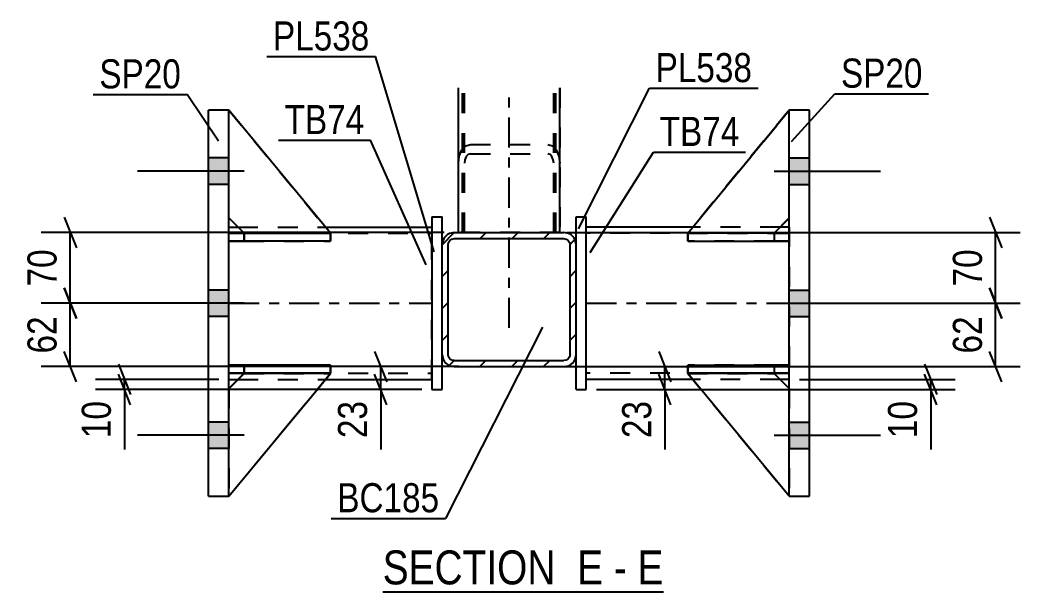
# Model space of a CAD drawing. Header units: millimetres. Extents: x 0 to 1779, y 0 to 560.
# Drawn here: x 1231.9 to 1330.4, y 65 to 121.4 of the extents above; entities that cross this region are included whole.
import ezdxf

# ---------------------------------------------------------------- set-up
doc = ezdxf.new("R2010")
doc.units = ezdxf.units.MM
doc.linetypes.add('DXK_LINE_DOT2', pattern=[3.9198, 1.9599, -1.9599])
doc.linetypes.add('DXK_LINE_DOT3', pattern=[5.9187, 2.979, -0.9799, 0.9799, -0.9799])
doc.styles.add('Arial Narrow', font='ARIALN.TTF', dxfattribs={"height": 0.2})

# ---------------------------------------------------------------- blocks, each defined once
blk = doc.blocks.new('Unknown-814185208-18 - 1252')
at = {"color": 6, "linetype": 'Continuous'}
blk.add_line((1267.625, 65.047), (1295.272, 65.047), dxfattribs=at)
at = {"color": 0, "linetype": 'Continuous'}
for points in [[(1285.733, 65.797), (1285.733, 69.297), (1267.625, 69.297), (1267.625, 65.797)], [(1289.34, 65.797), (1289.34, 69.297), (1286.783, 69.297), (1286.783, 65.797)], [(1291.665, 65.797), (1291.665, 69.297), (1290.39, 69.297), (1290.39, 65.797)], [(1295.272, 65.797), (1295.272, 69.297), (1292.715, 69.297), (1292.715, 65.797)]]:
    blk.add_wipeout(points, dxfattribs=at)
at = {"color": 7, "linetype": 'Continuous', "style": 'Arial Narrow'}
for s, height, p in [('SECTION ', 3.3405, (1267.625, 65.797)), ('E', 3.34, (1286.783, 65.797)), ('E', 3.34, (1292.715, 65.797)), ('-', 3.34, (1290.39, 65.797))]:
    blk.add_text(s, height=height, dxfattribs=at).set_placement(p)
blk = doc.blocks.new('Part-814185208-1397 - 1252')
at = {"color": 2, "linetype": 'Continuous'}
for p, q in [((1252.474, 86.581), (1252.474, 87.381)), ((1262.474, 87.381), (1252.474, 87.381)), ((1262.474, 86.581), (1262.474, 87.381)), ((1262.474, 86.581), (1252.474, 86.581)), ((1252.474, 86.581), (1252.474, 86.581))]:
    blk.add_line(p, q, dxfattribs=at)
at = {"color": 7, "linetype": 'DXK_LINE_DOT2'}
for p, q in [((1253.974, 87.381), (1252.474, 87.381)), ((1253.974, 86.581), (1253.974, 87.381)), ((1262.474, 87.381), (1253.974, 87.381)), ((1252.474, 86.581), (1253.974, 86.581)), ((1253.974, 86.581), (1262.474, 86.581))]:
    blk.add_line(p, q, dxfattribs=at)
blk = doc.blocks.new('Part-814185208-1333 - 1252')
at = {"linetype": 'Continuous'}
h = blk.add_hatch(dxfattribs=at)
h.set_pattern_fill('', scale=0.7, style=0, pattern_type=0)
h.set_pattern_definition([(45, (1274.6746, 100.4395), (-1.57154, 1.57154), [])])
h.paths.add_polyline_path([(1285.475, 100.439), (1274.675, 100.439), (1274.215, 100.348), (1273.826, 100.088), (1273.566, 99.699), (1273.475, 99.239), (1273.475, 88.439), (1273.566, 87.98), (1273.826, 87.591), (1274.215, 87.331), (1274.675, 87.239), (1285.475, 87.239), (1285.934, 87.331), (1286.323, 87.591), (1286.583, 87.98), (1286.675, 88.439), (1286.675, 99.239), (1286.583, 99.699), (1286.323, 100.088), (1285.934, 100.348)])
h.paths.add_polyline_path([(1286.029, 99.469), (1286.075, 99.239), (1286.075, 88.439), (1286.029, 88.21), (1285.899, 88.015), (1285.704, 87.885), (1285.475, 87.839), (1274.675, 87.839), (1274.445, 87.885), (1274.25, 88.015), (1274.12, 88.21), (1274.075, 88.439), (1274.075, 99.239), (1274.12, 99.469), (1274.25, 99.664), (1274.445, 99.794), (1274.675, 99.839), (1285.475, 99.839), (1285.704, 99.794), (1285.899, 99.664)])
at = {"color": 2, "linetype": 'Continuous'}
for p, q in [((1273.566, 99.699), (1273.475, 99.239)), ((1274.12, 99.469), (1274.25, 99.664)), ((1274.675, 100.439), (1274.215, 100.348)), ((1274.25, 99.664), (1274.445, 99.794)), ((1274.445, 99.794), (1274.675, 99.839)), ((1274.675, 100.439), (1274.675, 100.439)), ((1274.675, 100.439), (1285.475, 100.439)), ((1274.675, 99.839), (1274.675, 99.839)), ((1274.675, 99.839), (1285.475, 99.839)), ((1285.475, 100.439), (1285.475, 100.439)), ((1285.934, 100.348), (1285.475, 100.439)), ((1285.475, 99.839), (1285.475, 99.839)), ((1285.475, 99.839), (1285.704, 99.794)), ((1285.704, 99.794), (1285.899, 99.664)), ((1285.899, 99.664), (1286.029, 99.469)), ((1286.675, 99.239), (1286.583, 99.699)), ((1273.475, 99.239), (1273.475, 99.239)), ((1273.475, 88.439), (1273.475, 99.239)), ((1274.075, 99.239), (1274.12, 99.469)), ((1274.075, 99.239), (1274.075, 99.239)), ((1274.075, 88.439), (1274.075, 99.239)), ((1286.029, 99.469), (1286.075, 99.239)), ((1286.075, 99.239), (1286.075, 99.239)), ((1286.075, 88.439), (1286.075, 99.239)), ((1286.675, 99.239), (1286.675, 99.239)), ((1286.675, 88.439), (1286.675, 99.239)), ((1273.475, 88.439), (1273.475, 88.439)), ((1273.475, 88.439), (1273.566, 87.98)), ((1274.075, 88.439), (1274.075, 88.439)), ((1274.12, 88.21), (1274.075, 88.439)), ((1274.25, 88.015), (1274.12, 88.21)), ((1274.445, 87.885), (1274.25, 88.015)), ((1274.675, 87.839), (1274.445, 87.885)), ((1274.675, 87.839), (1274.675, 87.839)), ((1274.675, 87.839), (1285.475, 87.839)), ((1285.704, 87.885), (1285.475, 87.839)), ((1285.475, 87.839), (1285.475, 87.839)), ((1285.899, 88.015), (1285.704, 87.885)), ((1286.029, 88.21), (1285.899, 88.015)), ((1286.075, 88.439), (1286.029, 88.21)), ((1286.075, 88.439), (1286.075, 88.439)), ((1286.583, 87.98), (1286.675, 88.439)), ((1286.675, 88.439), (1286.675, 88.439)), ((1274.215, 87.331), (1274.675, 87.239)), ((1274.675, 87.239), (1274.675, 87.239)), ((1274.675, 87.239), (1285.475, 87.239)), ((1285.475, 87.239), (1285.934, 87.331)), ((1285.475, 87.239), (1285.475, 87.239))]:
    blk.add_line(p, q, dxfattribs=at)
at = {"color": 7, "linetype": 'DXK_LINE_DOT3'}
blk.add_line((1280.075, 93.839), (1280.075, 93.839), dxfattribs=at)
at = {"color": 2, "linetype": 'Continuous'}
for centre, start, end in [((1274.675, 99.239), 112.5, 157.5), ((1285.475, 99.239), 22.5, 67.5), ((1274.675, 88.439), 202.5, 247.5), ((1285.475, 88.439), 292.5, 337.5)]:
    blk.add_arc(centre, 1.2, start, end, dxfattribs=at)
blk = doc.blocks.new('Part-814185208-1255 - 1252')
at = {"color": 7, "linetype": 'DXK_LINE_DOT2'}
for p, q in [((1297.675, 87.381), (1306.175, 87.381)), ((1297.675, 86.581), (1297.675, 87.381)), ((1297.675, 87.381), (1303.25, 87.381)), ((1306.175, 87.381), (1307.675, 87.381)), ((1306.175, 87.381), (1306.175, 86.581)), ((1307.675, 86.581), (1307.675, 87.381)), ((1307.675, 87.381), (1307.675, 87.381)), ((1306.175, 86.581), (1297.675, 86.581)), ((1297.675, 86.581), (1303.25, 86.581)), ((1307.675, 86.581), (1306.175, 86.581)), ((1307.675, 86.581), (1307.675, 86.581))]:
    blk.add_line(p, q, dxfattribs=at)
blk = doc.blocks.new('Part-814185208-1399 - 1252')
at = {"color": 7, "linetype": 'DXK_LINE_DOT2'}
for p, q in [((1252.474, 87.381), (1252.474, 87.381)), ((1252.474, 86.581), (1252.474, 87.381)), ((1252.474, 87.381), (1253.974, 87.381)), ((1253.974, 87.381), (1262.474, 87.381)), ((1253.974, 87.381), (1253.974, 86.581)), ((1262.474, 87.381), (1256.899, 87.381)), ((1262.474, 87.381), (1262.474, 86.581)), ((1253.974, 86.581), (1252.474, 86.581)), ((1252.474, 86.581), (1252.474, 86.581)), ((1262.474, 86.581), (1253.974, 86.581)), ((1262.474, 86.581), (1256.899, 86.581))]:
    blk.add_line(p, q, dxfattribs=at)
blk = doc.blocks.new('Part-814185208-1256 - 1252')
at = {"color": 7, "linetype": 'DXK_LINE_DOT2'}
for p, q in [((1307.675, 112.481), (1297.675, 100.371)), ((1297.675, 100.371), (1307.675, 112.481)), ((1307.675, 101.871), (1307.675, 112.481)), ((1306.175, 100.371), (1307.675, 101.871)), ((1306.175, 100.371), (1307.675, 101.871)), ((1297.675, 100.371), (1306.175, 100.371)), ((1297.675, 100.371), (1297.675, 100.371)), ((1306.175, 100.371), (1297.675, 100.371)), ((1306.175, 100.371), (1306.175, 100.371))]:
    blk.add_line(p, q, dxfattribs=at)
blk = doc.blocks.new('Bolt-814185208-1442 - 1252')
at = {"linetype": 'Continuous'}
for points in [[(1252.475, 105.179), (1252.475, 107.779), (1250.475, 107.779), (1250.475, 105.179)], [(1252.475, 105.179), (1252.475, 107.779), (1250.475, 107.779), (1250.475, 105.179)], [(1252.475, 105.179), (1252.475, 107.779), (1250.475, 107.779), (1250.475, 105.179)], [(1252.475, 92.179), (1252.475, 94.779), (1250.475, 94.779), (1250.475, 92.179)], [(1252.475, 92.179), (1252.475, 94.779), (1250.475, 94.779), (1250.475, 92.179)], [(1252.475, 79.179), (1252.475, 81.779), (1250.475, 81.779), (1250.475, 79.179)], [(1252.475, 79.179), (1252.475, 81.779), (1250.475, 81.779), (1250.475, 79.179)], [(1252.475, 79.179), (1252.475, 81.779), (1250.475, 81.779), (1250.475, 79.179)]]:
    blk.add_hatch(color=1, dxfattribs=at).paths.add_polyline_path(points)
at = {"color": 1, "linetype": 'Continuous'}
for p, q in [((1252.475, 107.779), (1250.475, 107.779)), ((1252.475, 107.779), (1250.475, 107.779)), ((1252.475, 107.779), (1250.475, 107.779)), ((1253.975, 106.479), (1243.475, 106.479)), ((1253.975, 106.479), (1243.475, 106.479)), ((1253.975, 106.479), (1243.475, 106.479)), ((1252.475, 105.179), (1250.475, 105.179)), ((1252.475, 105.179), (1250.475, 105.179)), ((1252.475, 105.179), (1250.475, 105.179)), ((1252.475, 94.779), (1250.475, 94.779)), ((1252.475, 94.779), (1250.475, 94.779)), ((1253.975, 93.479), (1243.475, 93.479)), ((1253.975, 93.479), (1243.475, 93.479)), ((1252.475, 92.179), (1250.475, 92.179)), ((1252.475, 92.179), (1250.475, 92.179)), ((1252.475, 81.779), (1250.475, 81.779)), ((1252.475, 81.779), (1250.475, 81.779)), ((1252.475, 81.779), (1250.475, 81.779)), ((1253.975, 80.479), (1243.475, 80.479)), ((1253.975, 80.479), (1243.475, 80.479)), ((1253.975, 80.479), (1243.475, 80.479)), ((1252.475, 79.179), (1250.475, 79.179)), ((1252.475, 79.179), (1250.475, 79.179)), ((1252.475, 79.179), (1250.475, 79.179))]:
    blk.add_line(p, q, dxfattribs=at)
blk = doc.blocks.new('Part-814185208-1378 - 1252')
at = {"color": 2, "linetype": 'Continuous'}
for p, q in [((1250.475, 74.479), (1250.475, 112.479)), ((1252.475, 112.479), (1250.475, 112.479)), ((1252.475, 74.479), (1252.475, 112.479)), ((1250.475, 74.479), (1252.475, 74.479))]:
    blk.add_line(p, q, dxfattribs=at)
blk = doc.blocks.new('Part-814185208-1314 - 1252')
at = {"color": 2, "linetype": 'Continuous'}
for p, q in [((1297.675, 87.381), (1307.675, 87.381)), ((1297.675, 87.381), (1297.675, 86.581)), ((1307.675, 87.381), (1307.675, 87.381)), ((1307.675, 86.581), (1307.675, 87.381)), ((1307.675, 86.581), (1297.675, 86.581))]:
    blk.add_line(p, q, dxfattribs=at)
at = {"color": 7, "linetype": 'DXK_LINE_DOT2'}
for p, q in [((1306.175, 87.381), (1297.675, 87.381)), ((1307.675, 87.381), (1306.175, 87.381)), ((1306.175, 87.381), (1306.175, 86.581)), ((1307.675, 87.381), (1307.675, 87.381)), ((1297.675, 86.581), (1306.175, 86.581)), ((1306.175, 86.581), (1307.675, 86.581))]:
    blk.add_line(p, q, dxfattribs=at)
blk = doc.blocks.new('Part-814185208-1257 - 1252')
at = {"color": 7, "linetype": 'DXK_LINE_DOT2'}
for p, q in [((1307.675, 112.481), (1297.675, 100.371)), ((1307.674, 112.479), (1307.675, 112.481)), ((1307.675, 101.871), (1307.675, 112.481)), ((1306.175, 100.371), (1307.675, 101.871)), ((1306.175, 100.371), (1297.675, 100.371)), ((1306.175, 100.371), (1298.922, 100.371)), ((1306.175, 100.371), (1306.185, 100.381)), ((1306.175, 100.371), (1306.175, 100.371))]:
    blk.add_line(p, q, dxfattribs=at)
at = {"color": 2, "linetype": 'Continuous'}
for p, q in [((1297.675, 100.371), (1307.674, 112.479)), ((1307.675, 112.481), (1307.675, 112.481)), ((1306.185, 100.381), (1307.675, 101.871)), ((1298.922, 100.371), (1297.675, 100.371)), ((1297.675, 100.371), (1297.675, 100.371))]:
    blk.add_line(p, q, dxfattribs=at)
blk = doc.blocks.new('Part-814185208-1258 - 1252')
at = {"color": 7, "linetype": 'DXK_LINE_DOT2'}
for p, q in [((1297.675, 86.57), (1306.175, 86.57)), ((1307.675, 74.481), (1297.675, 86.57)), ((1297.675, 86.57), (1297.675, 86.57)), ((1306.175, 86.57), (1297.675, 86.57)), ((1297.675, 86.57), (1307.675, 74.481)), ((1306.175, 86.57), (1307.675, 85.07)), ((1306.175, 86.57), (1306.175, 86.57)), ((1307.675, 85.07), (1306.175, 86.57)), ((1307.675, 85.07), (1307.675, 74.481))]:
    blk.add_line(p, q, dxfattribs=at)
blk = doc.blocks.new('Part-814185208-1275 - 1252')
at = {"color": 2, "linetype": 'Continuous'}
for p, q in [((1252.475, 100.979), (1253.366, 100.979)), ((1261.972, 100.979), (1272.475, 100.979)), ((1252.475, 85.979), (1253.383, 85.979)), ((1261.985, 85.979), (1272.475, 85.979))]:
    blk.add_line(p, q, dxfattribs=at)
at = {"color": 7, "linetype": 'DXK_LINE_DOT2'}
for p, q in [((1252.475, 85.979), (1252.475, 100.979)), ((1253.366, 100.979), (1261.972, 100.979)), ((1272.475, 85.979), (1272.475, 100.979)), ((1252.475, 100.379), (1272.475, 100.379)), ((1252.475, 86.579), (1272.475, 86.579)), ((1253.383, 85.979), (1261.985, 85.979))]:
    blk.add_line(p, q, dxfattribs=at)
at = {"color": 7, "linetype": 'DXK_LINE_DOT3'}
blk.add_line((1252.475, 93.479), (1272.475, 93.479), dxfattribs=at)
blk = doc.blocks.new('Part-814185208-1259 - 1252')
at = {"color": 2, "linetype": 'Continuous'}
for p, q in [((1297.675, 86.57), (1297.675, 86.57)), ((1306.175, 86.57), (1297.675, 86.57)), ((1307.675, 74.481), (1297.675, 86.57)), ((1306.175, 86.57), (1306.175, 86.57)), ((1306.175, 86.57), (1307.675, 85.07))]:
    blk.add_line(p, q, dxfattribs=at)
at = {"color": 7, "linetype": 'DXK_LINE_DOT2'}
for p, q in [((1297.675, 86.57), (1306.175, 86.57)), ((1307.675, 74.481), (1297.675, 86.57)), ((1306.175, 86.57), (1307.675, 85.07)), ((1307.675, 85.07), (1307.675, 74.481))]:
    blk.add_line(p, q, dxfattribs=at)
blk = doc.blocks.new('Part-814185208-1296 - 1252')
at = {"color": 2, "linetype": 'Continuous'}
for p, q in [((1272.475, 101.981), (1273.475, 101.981)), ((1272.475, 101.981), (1272.475, 84.981)), ((1273.475, 99.239), (1273.475, 101.981)), ((1273.475, 84.981), (1273.475, 88.439)), ((1272.475, 84.981), (1273.475, 84.981))]:
    blk.add_line(p, q, dxfattribs=at)
at = {"color": 7, "linetype": 'DXK_LINE_DOT2'}
for p, q in [((1272.475, 101.981), (1273.475, 101.981)), ((1273.475, 88.439), (1273.475, 99.239)), ((1272.475, 84.981), (1273.475, 84.981))]:
    blk.add_line(p, q, dxfattribs=at)
blk = doc.blocks.new('Bolt-814185208-1425 - 1252')
at = {"linetype": 'Continuous'}
for points in [[(1309.675, 105.179), (1309.675, 107.779), (1307.675, 107.779), (1307.675, 105.179)], [(1309.675, 105.179), (1309.675, 107.779), (1307.675, 107.779), (1307.675, 105.179)], [(1309.675, 105.179), (1309.675, 107.779), (1307.675, 107.779), (1307.675, 105.179)], [(1309.675, 92.179), (1309.675, 94.779), (1307.675, 94.779), (1307.675, 92.179)], [(1309.675, 92.179), (1309.675, 94.779), (1307.675, 94.779), (1307.675, 92.179)], [(1309.675, 79.179), (1309.675, 81.779), (1307.675, 81.779), (1307.675, 79.179)], [(1309.675, 79.179), (1309.675, 81.779), (1307.675, 81.779), (1307.675, 79.179)], [(1309.675, 79.179), (1309.675, 81.779), (1307.675, 81.779), (1307.675, 79.179)]]:
    blk.add_hatch(color=1, dxfattribs=at).paths.add_polyline_path(points)
at = {"color": 1, "linetype": 'Continuous'}
for p, q in [((1307.675, 107.779), (1309.675, 107.779)), ((1307.675, 107.779), (1309.675, 107.779)), ((1307.675, 107.779), (1309.675, 107.779)), ((1306.175, 106.479), (1316.675, 106.479)), ((1306.175, 106.479), (1316.675, 106.479)), ((1306.175, 106.479), (1316.675, 106.479)), ((1307.675, 105.179), (1309.675, 105.179)), ((1307.675, 105.179), (1309.675, 105.179)), ((1307.675, 105.179), (1309.675, 105.179)), ((1307.675, 94.779), (1309.675, 94.779)), ((1307.675, 94.779), (1309.675, 94.779)), ((1306.175, 93.479), (1316.675, 93.479)), ((1306.175, 93.479), (1316.675, 93.479)), ((1307.675, 92.179), (1309.675, 92.179)), ((1307.675, 92.179), (1309.675, 92.179)), ((1307.675, 81.779), (1309.675, 81.779)), ((1307.675, 81.779), (1309.675, 81.779)), ((1307.675, 81.779), (1309.675, 81.779)), ((1306.175, 80.479), (1316.675, 80.479)), ((1306.175, 80.479), (1316.675, 80.479)), ((1306.175, 80.479), (1316.675, 80.479)), ((1307.675, 79.179), (1309.675, 79.179)), ((1307.675, 79.179), (1309.675, 79.179)), ((1307.675, 79.179), (1309.675, 79.179))]:
    blk.add_line(p, q, dxfattribs=at)
blk = doc.blocks.new('Part-814185208-1301 - 1252')
at = {"color": 2, "linetype": 'Continuous'}
for p, q in [((1286.675, 101.981), (1287.675, 101.981)), ((1286.675, 99.239), (1286.675, 101.981)), ((1287.675, 84.981), (1287.675, 101.981)), ((1286.675, 84.981), (1286.675, 88.439)), ((1286.675, 84.981), (1287.675, 84.981))]:
    blk.add_line(p, q, dxfattribs=at)
at = {"color": 7, "linetype": 'DXK_LINE_DOT2'}
for p, q in [((1286.675, 101.981), (1287.675, 101.981)), ((1286.675, 88.439), (1286.675, 99.239)), ((1286.675, 84.981), (1287.675, 84.981))]:
    blk.add_line(p, q, dxfattribs=at)
blk = doc.blocks.new('Part-814185208-1306 - 1252')
at = {"color": 2, "linetype": 'Continuous'}
for p, q in [((1298.177, 100.979), (1287.675, 100.979)), ((1307.675, 100.979), (1306.783, 100.979)), ((1298.164, 85.979), (1287.675, 85.979)), ((1307.675, 85.979), (1306.766, 85.979))]:
    blk.add_line(p, q, dxfattribs=at)
at = {"color": 7, "linetype": 'DXK_LINE_DOT2'}
for p, q in [((1287.675, 85.979), (1287.675, 100.979)), ((1306.783, 100.979), (1298.177, 100.979)), ((1307.675, 100.979), (1307.675, 85.979)), ((1307.675, 100.379), (1287.675, 100.379)), ((1307.675, 86.579), (1287.675, 86.579)), ((1306.766, 85.979), (1298.164, 85.979))]:
    blk.add_line(p, q, dxfattribs=at)
at = {"color": 7, "linetype": 'DXK_LINE_DOT3'}
blk.add_line((1287.675, 93.479), (1307.675, 93.479), dxfattribs=at)
blk = doc.blocks.new('Part-814185208-1310 - 1252')
at = {"color": 2, "linetype": 'Continuous'}
for p, q in [((1252.474, 112.481), (1252.474, 112.481)), ((1262.474, 100.371), (1252.475, 112.479)), ((1253.964, 100.381), (1252.474, 101.871)), ((1261.227, 100.371), (1262.474, 100.371)), ((1262.474, 100.371), (1262.474, 100.371))]:
    blk.add_line(p, q, dxfattribs=at)
at = {"color": 7, "linetype": 'DXK_LINE_DOT2'}
for p, q in [((1252.474, 112.481), (1262.474, 100.371)), ((1252.475, 112.479), (1252.474, 112.481)), ((1252.474, 101.871), (1252.474, 112.481)), ((1253.974, 100.371), (1252.474, 101.871)), ((1253.974, 100.371), (1253.964, 100.381)), ((1262.474, 100.371), (1253.974, 100.371)), ((1253.974, 100.371), (1253.974, 100.371)), ((1253.974, 100.371), (1261.227, 100.371))]:
    blk.add_line(p, q, dxfattribs=at)
blk = doc.blocks.new('Part-814185208-1311 - 1252')
at = {"color": 7, "linetype": 'DXK_LINE_DOT2'}
for p, q in [((1253.974, 86.57), (1252.474, 85.07)), ((1252.474, 74.481), (1262.474, 86.57)), ((1252.474, 85.07), (1253.974, 86.57)), ((1262.474, 86.57), (1252.474, 74.481)), ((1262.474, 86.57), (1253.974, 86.57)), ((1253.974, 86.57), (1253.974, 86.57)), ((1253.974, 86.57), (1262.474, 86.57)), ((1262.474, 86.57), (1262.474, 86.57)), ((1252.474, 85.07), (1252.474, 74.481))]:
    blk.add_line(p, q, dxfattribs=at)
blk = doc.blocks.new('Part-814185208-1312 - 1252')
at = {"color": 2, "linetype": 'Continuous'}
for p, q in [((1253.974, 86.57), (1252.474, 85.07)), ((1252.474, 74.481), (1262.474, 86.57)), ((1262.474, 86.57), (1253.974, 86.57)), ((1253.974, 86.57), (1253.974, 86.57)), ((1262.474, 86.57), (1262.474, 86.57))]:
    blk.add_line(p, q, dxfattribs=at)
at = {"color": 7, "linetype": 'DXK_LINE_DOT2'}
for p, q in [((1252.474, 85.07), (1253.974, 86.57)), ((1252.474, 74.481), (1262.474, 86.57)), ((1253.974, 86.57), (1262.474, 86.57)), ((1252.474, 85.07), (1252.474, 74.481))]:
    blk.add_line(p, q, dxfattribs=at)
blk = doc.blocks.new('Part-814185208-1313 - 1252')
at = {"color": 2, "linetype": 'Continuous'}
for p, q in [((1297.683, 100.381), (1297.675, 100.381)), ((1297.675, 100.381), (1297.675, 99.581)), ((1297.675, 99.581), (1307.675, 99.581)), ((1307.675, 100.381), (1298.922, 100.381)), ((1307.675, 100.381), (1307.675, 100.381)), ((1307.675, 100.381), (1307.675, 99.581))]:
    blk.add_line(p, q, dxfattribs=at)
at = {"color": 7, "linetype": 'DXK_LINE_DOT2'}
for p, q in [((1297.675, 99.581), (1306.175, 99.581)), ((1298.922, 100.381), (1297.683, 100.381)), ((1306.175, 100.381), (1297.683, 100.381)), ((1306.175, 100.381), (1307.675, 100.381)), ((1306.175, 100.381), (1306.175, 99.581)), ((1306.175, 99.581), (1307.675, 99.581)), ((1307.675, 100.381), (1307.675, 100.381))]:
    blk.add_line(p, q, dxfattribs=at)
blk = doc.blocks.new('Part-814185208-1315 - 1252')
at = {"color": 7, "linetype": 'DXK_LINE_DOT2'}
for p, q in [((1297.675, 100.381), (1306.175, 100.381)), ((1297.675, 99.581), (1297.675, 100.381)), ((1297.675, 100.381), (1303.25, 100.381)), ((1306.175, 99.581), (1297.675, 99.581)), ((1297.675, 99.581), (1303.25, 99.581)), ((1306.175, 100.381), (1307.675, 100.381)), ((1306.175, 100.381), (1306.175, 99.581)), ((1307.675, 99.581), (1306.175, 99.581)), ((1307.675, 99.581), (1307.675, 100.381)), ((1307.675, 100.381), (1307.675, 100.381)), ((1307.675, 99.581), (1307.675, 99.581))]:
    blk.add_line(p, q, dxfattribs=at)
blk = doc.blocks.new('Part-814185208-1337 - 1252')
at = {"color": 2, "linetype": 'Continuous'}
for p, q in [((1275.075, 100.439), (1275.075, 114.69)), ((1285.075, 100.439), (1285.075, 114.69))]:
    blk.add_line(p, q, dxfattribs=at)
at = {"color": 7, "linetype": 'DXK_LINE_DOT2'}
for p, q in [((1275.675, 100.439), (1275.675, 114.69)), ((1284.475, 100.439), (1284.475, 114.69)), ((1275.166, 107.967), (1275.426, 108.571)), ((1275.426, 108.571), (1275.815, 108.974)), ((1275.815, 108.974), (1276.275, 109.116)), ((1276.275, 109.116), (1283.875, 109.116)), ((1283.875, 109.116), (1284.334, 108.974)), ((1284.334, 108.974), (1284.723, 108.571)), ((1284.723, 108.571), (1284.983, 107.967)), ((1275.075, 107.255), (1275.166, 107.967)), ((1275.72, 107.611), (1275.675, 107.255)), ((1275.85, 107.913), (1275.72, 107.611)), ((1276.045, 108.115), (1275.85, 107.913)), ((1276.275, 108.186), (1276.045, 108.115)), ((1276.275, 108.186), (1283.875, 108.186)), ((1284.104, 108.115), (1283.875, 108.186)), ((1284.299, 107.913), (1284.104, 108.115)), ((1284.429, 107.611), (1284.299, 107.913)), ((1284.475, 107.255), (1284.429, 107.611)), ((1284.983, 107.967), (1285.075, 107.255)), ((1285.075, 100.439), (1275.075, 100.439))]:
    blk.add_line(p, q, dxfattribs=at)
blk = doc.blocks.new('Part-814185208-1338 - 1252')
at = {"color": 7, "linetype": 'DXK_LINE_DOT2'}
for p, q in [((1275.075, 100.439), (1275.075, 114.69)), ((1275.475, 100.439), (1275.475, 114.69)), ((1284.675, 100.439), (1284.675, 114.69)), ((1285.075, 114.69), (1285.075, 100.439)), ((1285.075, 100.439), (1275.075, 100.439))]:
    blk.add_line(p, q, dxfattribs=at)
at = {"color": 7, "linetype": 'DXK_LINE_DOT3'}
blk.add_line((1280.075, 91.043), (1280.075, 114.69), dxfattribs=at)
blk = doc.blocks.new('Part-814185208-1395 - 1252')
at = {"color": 2, "linetype": 'Continuous'}
for p, q in [((1307.675, 74.479), (1307.675, 112.479)), ((1309.675, 112.479), (1307.675, 112.479)), ((1309.675, 74.479), (1309.675, 112.479)), ((1307.675, 74.479), (1309.675, 74.479))]:
    blk.add_line(p, q, dxfattribs=at)
blk = doc.blocks.new('Part-814185208-1396 - 1252')
at = {"color": 2, "linetype": 'Continuous'}
for p, q in [((1252.474, 99.581), (1252.474, 100.381)), ((1252.474, 100.381), (1261.227, 100.381)), ((1262.474, 99.581), (1252.474, 99.581)), ((1252.474, 99.581), (1252.474, 99.581)), ((1262.474, 100.381), (1262.466, 100.381)), ((1262.474, 99.581), (1262.474, 100.381))]:
    blk.add_line(p, q, dxfattribs=at)
at = {"color": 7, "linetype": 'DXK_LINE_DOT2'}
for p, q in [((1253.974, 100.381), (1252.474, 100.381)), ((1252.474, 99.581), (1253.974, 99.581)), ((1253.974, 99.581), (1253.974, 100.381)), ((1253.974, 100.381), (1262.466, 100.381)), ((1253.974, 99.581), (1262.474, 99.581))]:
    blk.add_line(p, q, dxfattribs=at)
blk = doc.blocks.new('Part-814185208-1398 - 1252')
at = {"color": 7, "linetype": 'DXK_LINE_DOT2'}
for p, q in [((1252.474, 100.381), (1252.474, 100.381)), ((1252.474, 99.581), (1252.474, 100.381)), ((1252.474, 100.381), (1253.974, 100.381)), ((1253.974, 99.581), (1252.474, 99.581)), ((1252.474, 99.581), (1252.474, 99.581)), ((1253.974, 100.381), (1262.474, 100.381)), ((1253.974, 100.381), (1253.974, 99.581)), ((1262.474, 99.581), (1253.974, 99.581)), ((1262.474, 100.381), (1256.899, 100.381)), ((1262.474, 99.581), (1256.899, 99.581)), ((1262.474, 100.381), (1262.474, 99.581))]:
    blk.add_line(p, q, dxfattribs=at)
blk = doc.blocks.new('Part-814185208-1400 - 1252')
at = {"color": 7, "linetype": 'DXK_LINE_DOT2'}
for p, q in [((1252.474, 101.871), (1252.474, 112.481)), ((1252.474, 112.481), (1262.474, 100.371)), ((1252.474, 112.481), (1262.474, 100.371)), ((1253.974, 100.371), (1252.474, 101.871)), ((1253.974, 100.371), (1252.474, 101.871)), ((1262.474, 100.371), (1253.974, 100.371)), ((1253.974, 100.371), (1253.974, 100.371)), ((1253.974, 100.371), (1262.474, 100.371)), ((1262.474, 100.371), (1262.474, 100.371))]:
    blk.add_line(p, q, dxfattribs=at)
blk = doc.blocks.new('StraightDimension-814185208-1577 - 1252')
at = {"color": 7, "linetype": 'Continuous'}
for p, q in [((1266.829, 88.74), (1268.029, 85.74)), ((1275.125, 87.24), (1264.579, 87.24)), ((1267.429, 84.981), (1267.429, 87.24)), ((1268.029, 83.481), (1266.829, 86.481)), ((1271.475, 84.981), (1264.579, 84.981)), ((1267.429, 84.981), (1267.429, 79.075)), ((1267.429, 84.981), (1267.429, 79.075))]:
    blk.add_line(p, q, dxfattribs=at)
at = {"color": 0}
blk.add_wipeout([(1266.679, 84.456), (1262.479, 84.456), (1262.479, 79.6), (1266.679, 79.6)], dxfattribs=at)
at = {"color": 3, "style": 'Arial Narrow'}
blk.add_text('23', height=2.8633, rotation=90.00021, dxfattribs=at).set_placement((1266.079, 80.2))
blk = doc.blocks.new('StraightDimension-814185208-1496 - 1252')
at = {"color": 7, "linetype": 'Continuous'}
for p, q in [((1321.013, 87.48), (1322.213, 84.48)), ((1308.675, 85.98), (1324.013, 85.98)), ((1322.213, 83.481), (1321.013, 86.481)), ((1321.613, 84.981), (1321.613, 85.98)), ((1288.675, 84.981), (1324.013, 84.981)), ((1321.613, 84.981), (1321.613, 79.075)), ((1321.613, 84.981), (1321.613, 79.075))]:
    blk.add_line(p, q, dxfattribs=at)
at = {"color": 0}
blk.add_wipeout([(1320.863, 84.456), (1316.663, 84.456), (1316.663, 79.6), (1320.863, 79.6)], dxfattribs=at)
at = {"color": 3, "style": 'Arial Narrow'}
blk.add_text('10', height=2.8633, rotation=90.00021, dxfattribs=at).set_placement((1320.263, 80.2))
blk = doc.blocks.new('StraightDimension-814185208-1521 - 1252')
at = {"color": 7, "linetype": 'Continuous'}
for p, q in [((1327.405, 101.94), (1328.605, 98.94)), ((1285.759, 100.44), (1330.405, 100.44)), ((1328.005, 93.479), (1328.005, 100.44)), ((1328.605, 91.979), (1327.405, 94.979)), ((1315.454, 93.479), (1330.405, 93.479))]:
    blk.add_line(p, q, dxfattribs=at)
at = {"color": 0}
blk.add_wipeout([(1327.255, 99.388), (1323.055, 99.388), (1323.055, 94.531), (1327.255, 94.531)], dxfattribs=at)
at = {"color": 3, "style": 'Arial Narrow'}
blk.add_text('70', height=2.8633, rotation=90.00021, dxfattribs=at).set_placement((1326.655, 95.131))
blk = doc.blocks.new('StraightDimension-814185208-1481 - 1252')
at = {"color": 7, "linetype": 'Continuous'}
for p, q in [((1241.59, 87.48), (1242.79, 84.48)), ((1251.475, 85.98), (1239.34, 85.98)), ((1242.79, 83.481), (1241.59, 86.481)), ((1242.19, 84.981), (1242.19, 85.98)), ((1271.475, 84.981), (1239.34, 84.981)), ((1242.19, 84.981), (1242.19, 79.075)), ((1242.19, 84.981), (1242.19, 79.075))]:
    blk.add_line(p, q, dxfattribs=at)
at = {"color": 0}
blk.add_wipeout([(1241.44, 84.456), (1237.24, 84.456), (1237.24, 79.6), (1241.44, 79.6)], dxfattribs=at)
at = {"color": 3, "style": 'Arial Narrow'}
blk.add_text('10', height=2.8633, rotation=90.00021, dxfattribs=at).set_placement((1240.84, 80.2))
blk = doc.blocks.new('StraightDimension-814185208-1508 - 1252')
at = {"color": 7, "linetype": 'Continuous'}
for p, q in [((1327.405, 94.979), (1328.605, 91.979)), ((1315.454, 93.479), (1330.405, 93.479)), ((1328.005, 87.24), (1328.005, 93.479)), ((1328.605, 85.74), (1327.405, 88.74)), ((1285.093, 87.24), (1330.405, 87.24))]:
    blk.add_line(p, q, dxfattribs=at)
at = {"color": 0}
blk.add_wipeout([(1327.255, 92.788), (1323.055, 92.788), (1323.055, 87.931), (1327.255, 87.931)], dxfattribs=at)
at = {"color": 3, "style": 'Arial Narrow'}
blk.add_text('62', height=2.8633, rotation=90.00021, dxfattribs=at).set_placement((1326.655, 88.531))
blk = doc.blocks.new('StraightDimension-814185208-1537 - 1252')
at = {"color": 7, "linetype": 'Continuous'}
for p, q in [((1294.823, 88.74), (1296.023, 85.74)), ((1285.218, 87.24), (1297.823, 87.24)), ((1295.423, 84.981), (1295.423, 87.24)), ((1296.023, 83.481), (1294.823, 86.481)), ((1288.675, 84.981), (1297.823, 84.981)), ((1295.423, 84.981), (1295.423, 79.075)), ((1295.423, 84.981), (1295.423, 79.075))]:
    blk.add_line(p, q, dxfattribs=at)
at = {"color": 0}
blk.add_wipeout([(1294.673, 84.456), (1290.473, 84.456), (1290.473, 79.6), (1294.673, 79.6)], dxfattribs=at)
at = {"color": 3, "style": 'Arial Narrow'}
blk.add_text('23', height=2.8633, rotation=90.00021, dxfattribs=at).set_placement((1294.073, 80.2))
blk = doc.blocks.new('StraightDimension-814185208-1548 - 1252')
at = {"color": 7, "linetype": 'Continuous'}
for p, q in [((1236.242, 101.94), (1237.442, 98.94)), ((1273.675, 100.44), (1233.992, 100.44)), ((1236.842, 93.479), (1236.842, 100.44)), ((1237.442, 91.979), (1236.242, 94.979)), ((1244.226, 93.479), (1233.992, 93.479))]:
    blk.add_line(p, q, dxfattribs=at)
at = {"color": 0}
blk.add_wipeout([(1236.092, 99.388), (1231.892, 99.388), (1231.892, 94.531), (1236.092, 94.531)], dxfattribs=at)
at = {"color": 3, "style": 'Arial Narrow'}
blk.add_text('70', height=2.8633, rotation=90.00021, dxfattribs=at).set_placement((1235.492, 95.131))
blk = doc.blocks.new('StraightDimension-814185208-1563 - 1252')
at = {"color": 7, "linetype": 'Continuous'}
for p, q in [((1236.242, 94.979), (1237.442, 91.979)), ((1244.226, 93.479), (1233.992, 93.479)), ((1236.842, 87.24), (1236.842, 93.479)), ((1237.442, 85.74), (1236.242, 88.74)), ((1273.675, 87.24), (1233.992, 87.24))]:
    blk.add_line(p, q, dxfattribs=at)
at = {"color": 0}
blk.add_wipeout([(1236.092, 92.788), (1231.892, 92.788), (1231.892, 87.931), (1236.092, 87.931)], dxfattribs=at)
at = {"color": 3, "style": 'Arial Narrow'}
blk.add_text('62', height=2.8633, rotation=90.00021, dxfattribs=at).set_placement((1235.492, 88.531))
blk = doc.blocks.new('Mark-814185208-1270 - 1252')
at = {"color": 30, "linetype": 'Continuous'}
for p in [(1257.361, 109.529), (1271.891, 97.258)]:
    blk.add_line(p, (1266.415, 109.529), dxfattribs=at)
at = {"color": 0}
blk.add_wipeout([(1265.815, 110.129), (1265.815, 113.129), (1257.961, 113.129), (1257.961, 110.129)], dxfattribs=at)
blk.add_wipeout([(1265.815, 110.129), (1265.815, 113.129), (1257.961, 113.129), (1257.961, 110.129)], dxfattribs=at)
at = {"color": 3, "style": 'Arial Narrow'}
blk.add_text('TB74', height=2.8633, dxfattribs=at).set_placement((1257.961, 110.129))
blk = doc.blocks.new('Mark-814185208-1329 - 1252')
at = {"color": 30, "linetype": 'Continuous'}
for p in [(1283.374, 91.113), (1262.551, 72.297)]:
    blk.add_line(p, (1273.8, 72.297), dxfattribs=at)
at = {"color": 0}
blk.add_wipeout([(1273.2, 72.897), (1273.2, 75.897), (1263.151, 75.897), (1263.151, 72.897)], dxfattribs=at)
blk.add_wipeout([(1273.2, 72.897), (1273.2, 75.897), (1263.151, 75.897), (1263.151, 72.897)], dxfattribs=at)
at = {"color": 3, "style": 'Arial Narrow'}
blk.add_text('BC185', height=2.8633, dxfattribs=at).set_placement((1263.151, 72.897))
blk = doc.blocks.new('Mark-814185208-1292 - 1252')
at = {"color": 30, "linetype": 'Continuous'}
for p in [(1256.215, 117.765), (1272.704, 98.551)]:
    blk.add_line(p, (1266.919, 117.765), dxfattribs=at)
at = {"color": 0}
blk.add_wipeout([(1266.319, 118.365), (1266.319, 121.365), (1256.815, 121.365), (1256.815, 118.365)], dxfattribs=at)
blk.add_wipeout([(1266.319, 118.365), (1266.319, 121.365), (1256.815, 121.365), (1256.815, 118.365)], dxfattribs=at)
at = {"color": 3, "style": 'Arial Narrow'}
blk.add_text('PL538', height=2.8633, dxfattribs=at).set_placement((1256.815, 118.365))
blk = doc.blocks.new('Mark-814185208-1297 - 1252')
at = {"color": 30, "linetype": 'Continuous'}
for p, q in [((1286.918, 100.816), (1293.91, 114.65)), ((1293.91, 114.65), (1304.614, 114.65))]:
    blk.add_line(p, q, dxfattribs=at)
at = {"color": 0}
blk.add_wipeout([(1304.014, 115.25), (1304.014, 118.25), (1294.51, 118.25), (1294.51, 115.25)], dxfattribs=at)
blk.add_wipeout([(1304.014, 115.25), (1304.014, 118.25), (1294.51, 118.25), (1294.51, 115.25)], dxfattribs=at)
at = {"color": 3, "style": 'Arial Narrow'}
blk.add_text('PL538', height=2.8633, dxfattribs=at).set_placement((1294.51, 115.25))
blk = doc.blocks.new('Mark-814185208-1302 - 1252')
at = {"color": 30, "linetype": 'Continuous'}
for p, q in [((1288.056, 98.485), (1294.31, 108.362)), ((1294.31, 108.362), (1303.364, 108.362))]:
    blk.add_line(p, q, dxfattribs=at)
at = {"color": 0}
blk.add_wipeout([(1302.764, 108.962), (1302.764, 111.962), (1294.91, 111.962), (1294.91, 108.962)], dxfattribs=at)
blk.add_wipeout([(1302.764, 108.962), (1302.764, 111.962), (1294.91, 111.962), (1294.91, 108.962)], dxfattribs=at)
at = {"color": 3, "style": 'Arial Narrow'}
blk.add_text('TB74', height=2.8633, dxfattribs=at).set_placement((1294.91, 108.962))
blk = doc.blocks.new('Mark-814185208-1374 - 1252')
at = {"color": 30, "linetype": 'Continuous'}
for p in [(1239.11, 114.032), (1251.439, 109.452)]:
    blk.add_line(p, (1248.349, 114.032), dxfattribs=at)
at = {"color": 0}
blk.add_wipeout([(1247.749, 114.632), (1247.749, 117.632), (1239.71, 117.632), (1239.71, 114.632)], dxfattribs=at)
blk.add_wipeout([(1247.749, 114.632), (1247.749, 117.632), (1239.71, 117.632), (1239.71, 114.632)], dxfattribs=at)
at = {"color": 3, "style": 'Arial Narrow'}
blk.add_text('SP20', height=2.8633, dxfattribs=at).set_placement((1239.71, 114.632))
blk = doc.blocks.new('Mark-814185208-1391 - 1252')
at = {"color": 30, "linetype": 'Continuous'}
for p, q in [((1307.89, 109.399), (1312.167, 114.104)), ((1312.167, 114.104), (1321.406, 114.104))]:
    blk.add_line(p, q, dxfattribs=at)
at = {"color": 0}
blk.add_wipeout([(1320.806, 114.704), (1320.806, 117.704), (1312.767, 117.704), (1312.767, 114.704)], dxfattribs=at)
blk.add_wipeout([(1320.806, 114.704), (1320.806, 117.704), (1312.767, 117.704), (1312.767, 114.704)], dxfattribs=at)
at = {"color": 3, "style": 'Arial Narrow'}
blk.add_text('SP20', height=2.8633, dxfattribs=at).set_placement((1312.767, 114.704))

msp = doc.modelspace()

# ---------------------------------------------------------------- block references
for name in ['Part-814185208-1337 - 1252', 'Part-814185208-1338 - 1252', 'Part-814185208-1378 - 1252', 'Part-814185208-1310 - 1252', 'Part-814185208-1400 - 1252', 'Part-814185208-1256 - 1252', 'Part-814185208-1257 - 1252', 'Part-814185208-1395 - 1252', 'Bolt-814185208-1442 - 1252', 'Bolt-814185208-1425 - 1252', 'Part-814185208-1296 - 1252', 'Part-814185208-1301 - 1252', 'Part-814185208-1275 - 1252', 'Part-814185208-1306 - 1252', 'Part-814185208-1396 - 1252', 'Part-814185208-1398 - 1252', 'Part-814185208-1333 - 1252', 'Part-814185208-1313 - 1252', 'Part-814185208-1315 - 1252', 'Part-814185208-1397 - 1252', 'Part-814185208-1399 - 1252', 'Part-814185208-1255 - 1252', 'Part-814185208-1314 - 1252', 'Part-814185208-1311 - 1252', 'Part-814185208-1312 - 1252', 'Part-814185208-1258 - 1252', 'Part-814185208-1259 - 1252', 'Unknown-814185208-18 - 1252']:
    msp.add_blockref(name, (0, 0))

# ---------------------------------------------------------------- next in the draw order: block references
for name in ['Mark-814185208-1374 - 1252', 'Mark-814185208-1391 - 1252', 'StraightDimension-814185208-1548 - 1252', 'StraightDimension-814185208-1521 - 1252', 'StraightDimension-814185208-1577 - 1252', 'StraightDimension-814185208-1496 - 1252']:
    msp.add_blockref(name, (0, 0))

# ---------------------------------------------------------------- next in the draw order: block references
for name in ['Mark-814185208-1297 - 1252', 'Mark-814185208-1270 - 1252', 'StraightDimension-814185208-1508 - 1252', 'StraightDimension-814185208-1481 - 1252']:
    msp.add_blockref(name, (0, 0))

# ---------------------------------------------------------------- next in the draw order: block references
for name in ['Mark-814185208-1292 - 1252', 'Mark-814185208-1302 - 1252', 'StraightDimension-814185208-1563 - 1252', 'StraightDimension-814185208-1537 - 1252']:
    msp.add_blockref(name, (0, 0))

# ---------------------------------------------------------------- next in the draw order: block references
msp.add_blockref('Mark-814185208-1329 - 1252', (0, 0))

doc.saveas('drawing.dxf')
